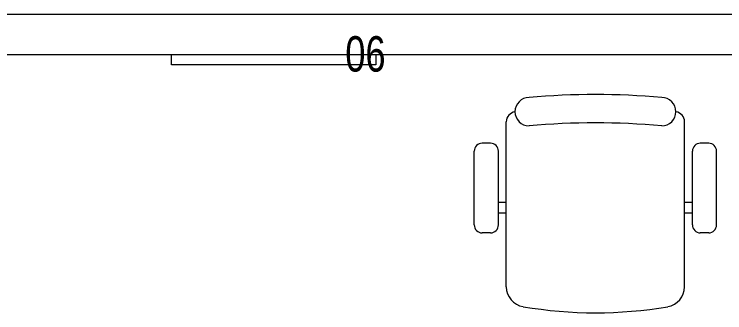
# Model space of a CAD drawing. Header units: millimetres. Extents: x -160614 to 59925, y -157025 to 0.
# Drawn here: x -107383 to -105624, y -106481 to -105743 of the extents above; entities that cross this region are included whole.
import ezdxf

# ---------------------------------------------------------------- set-up
doc = ezdxf.new("R2010")
doc.units = ezdxf.units.MM
doc.header["$LTSCALE"] = 8
doc.layers.get('0').update_dxf_attribs({"color": 9, "lineweight": 5})
for name, color, linetype, lineweight in [('72_EGR_EQP_TAG', 9, 'Continuous', 5), ('LOADING', 9, 'Continuous', 5), ('NEW Wall', 9, 'Continuous', 5), ('Walls', 9, 'Continuous', 5)]:
    doc.layers.add(name, color=color, linetype=linetype, lineweight=lineweight)
doc.layers.get('0').off()
doc.layers.get('0').freeze()
doc.styles.add('X3G_ENTITY_257CFD', font='swisscl.ttf', dxfattribs={"height": 200})

# ---------------------------------------------------------------- blocks, each defined once
blk = doc.blocks.new('*X17')
for p, q in [((5, 3), (5, 3)), ((5, 3), (5, 3)), ((5, 3), (5, 3)), ((5, 3), (5, 3)), ((5, 3), (5, 3)), ((5, 3), (5, 3)), ((5, 3), (5, 3)), ((5, 3), (5, 3)), ((5, 3), (5, 3)), ((5, 3), (5, 3)), ((5, 3), (5, 3)), ((5, 3), (5, 3)), ((5, 3), (5, 3)), ((5, 3), (5, 3)), ((5, 3), (5, 3)), ((5, 3), (5, 3)), ((5, 3), (5, 3)), ((5, 3), (5, 3)), ((5, 3), (5, 3)), ((5, 3), (5, 3)), ((5, 3), (5, 3)), ((5, 3), (5, 3)), ((5, 3), (5, 3)), ((5, 3), (5, 3)), ((5, 3), (5, 3)), ((5, 3), (5, 3)), ((5, 3), (5, 3)), ((5, 3), (5, 3)), ((5, 3), (5, 3)), ((5, 3), (5, 3)), ((5, 3), (5, 3)), ((5, 3), (5, 3)), ((5, 3), (5, 3)), ((5, 3), (5, 3)), ((5, 3), (5, 3)), ((5, 3), (5, 3)), ((5, 3), (5, 3)), ((5, 3), (5, 3)), ((5, 3), (5, 3)), ((5, 3), (5, 3)), ((5, 3), (5, 3)), ((5, 3), (5, 3)), ((5, 3), (5, 3)), ((5, 3), (5, 3)), ((5, 3), (5, 3)), ((5, 3), (5, 3)), ((5, 3), (5, 3)), ((5, 3), (5, 3)), ((5, 3), (5, 3)), ((5, 3), (5, 3)), ((5, 3), (5, 3)), ((5, 3), (5, 3)), ((5, 3), (5, 3)), ((5, 3), (5, 3)), ((5, 3), (5, 3)), ((5, 3), (5, 3)), ((5, 3), (5, 3)), ((5, 3), (5, 3)), ((5, 3), (5, 3)), ((5, 3), (5, 3)), ((5, 3), (5, 3)), ((5, 3), (5, 3)), ((5, 3), (5, 3)), ((5, 3), (5, 3)), ((5, 3), (5, 3)), ((5, 3), (5, 3)), ((6, 3), (5, 3)), ((5, 3), (5, 3)), ((6, 3), (5, 3)), ((5, 3), (5, 3)), ((6, 3), (5, 3)), ((5, 3), (5, 3)), ((6, 3), (5, 3)), ((5, 3), (5, 3)), ((5, 3), (5, 3)), ((5, 3), (5, 3)), ((5, 3), (5, 3)), ((5, 3), (5, 3)), ((5, 3), (5, 3)), ((5, 3), (5, 3)), ((5, 3), (5, 3)), ((5, 3), (5, 3)), ((5, 3), (5, 3)), ((5, 3), (5, 3)), ((5, 3), (5, 3)), ((5, 3), (5, 3)), ((5, 3), (5, 3)), ((5, 3), (5, 3)), ((5, 3), (5, 3)), ((5, 3), (5, 3)), ((5, 3), (5, 3)), ((5, 3), (5, 3)), ((5, 3), (5, 3)), ((5, 3), (5, 3)), ((5, 3), (5, 3)), ((5, 3), (5, 3)), ((6, 3), (6, 3)), ((6, 3), (6, 3)), ((6, 3), (6, 3)), ((6, 3), (6, 3)), ((6, 3), (6, 3)), ((6, 3), (6, 3)), ((6, 3), (6, 3)), ((6, 3), (6, 3)), ((6, 3), (6, 3)), ((6, 3), (6, 3)), ((6, 3), (6, 3)), ((6, 3), (6, 3)), ((6, 3), (6, 3)), ((6, 3), (6, 3)), ((6, 3), (6, 3)), ((6, 3), (6, 3)), ((6, 3), (6, 3)), ((6, 3), (6, 3)), ((6, 3), (6, 3)), ((6, 3), (6, 3)), ((6, 3), (6, 3)), ((6, 3), (6, 3)), ((6, 3), (6, 3)), ((6, 3), (6, 3)), ((6, 3), (6, 3)), ((6, 3), (6, 3)), ((6, 3), (6, 3)), ((6, 3), (6, 3)), ((6, 3), (6, 3)), ((6, 3), (6, 3)), ((6, 3), (6, 3)), ((6, 3), (6, 3)), ((6, 3), (6, 3)), ((6, 3), (6, 3)), ((6, 3), (6, 3)), ((6, 3), (6, 3)), ((6, 3), (6, 3)), ((6, 3), (6, 3)), ((6, 3), (6, 3)), ((6, 3), (6, 3)), ((6, 3), (6, 3)), ((6, 3), (6, 3)), ((6, 3), (6, 3)), ((6, 3), (6, 3)), ((6, 3), (6, 3)), ((6, 3), (6, 3)), ((6, 3), (6, 3)), ((6, 3), (6, 3)), ((6, 3), (6, 3)), ((6, 3), (6, 3)), ((6, 3), (6, 3)), ((6, 3), (6, 3)), ((6, 3), (6, 3)), ((6, 3), (6, 3)), ((6, 3), (6, 3)), ((6, 3), (6, 3)), ((6, 3), (6, 3)), ((6, 3), (6, 3)), ((6, 3), (6, 3)), ((6, 3), (6, 3)), ((6, 3), (6, 3)), ((6, 3), (6, 3)), ((6, 3), (6, 3)), ((6, 3), (6, 3)), ((6, 3), (6, 3)), ((6, 3), (6, 3)), ((6, 3), (6, 3)), ((6, 3), (6, 3)), ((6, 3), (6, 3)), ((6, 3), (6, 3)), ((6, 3), (6, 3)), ((6, 3), (6, 3)), ((6, 3), (6, 3)), ((6, 3), (6, 3)), ((6, 3), (6, 3)), ((6, 3), (6, 3)), ((6, 3), (6, 3)), ((6, 3), (6, 3)), ((6, 3), (6, 3)), ((6, 3), (6, 3)), ((6, 3), (6, 3)), ((6, 3), (6, 3)), ((6, 3), (6, 3)), ((6, 3), (6, 3)), ((6, 3), (6, 3)), ((6, 3), (6, 3)), ((6, 3), (6, 3)), ((6, 3), (6, 3)), ((6, 3), (6, 3)), ((6, 3), (6, 3)), ((6, 3), (6, 3)), ((6, 3), (6, 3)), ((6, 3), (6, 3)), ((6, 3), (6, 3)), ((6, 3), (6, 3)), ((6, 3), (6, 3)), ((6, 3), (6, 3)), ((6, 3), (6, 3)), ((6, 3), (6, 3)), ((6, 3), (6, 3)), ((6, 3), (6, 3)), ((6, 3), (6, 3)), ((6, 3), (6, 3)), ((6, 3), (6, 3)), ((6, 3), (6, 3)), ((6, 3), (6, 3)), ((6, 3), (6, 3)), ((6, 3), (6, 3)), ((6, 3), (6, 3)), ((6, 3), (6, 3)), ((6, 3), (6, 3)), ((6, 3), (6, 3)), ((6, 3), (6, 3)), ((6, 3), (6, 3)), ((6, 3), (6, 3)), ((6, 3), (6, 3)), ((6, 3), (6, 3)), ((6, 3), (6, 3)), ((6, 3), (6, 3)), ((6, 3), (6, 3)), ((6, 3), (6, 3)), ((6, 3), (6, 3)), ((6, 3), (6, 3)), ((6, 3), (6, 3)), ((6, 3), (6, 3)), ((6, 3), (6, 3)), ((6, 3), (6, 3)), ((6, 3), (6, 3)), ((6, 3), (6, 3)), ((6, 3), (6, 3)), ((6, 3), (6, 3)), ((6, 3), (6, 3)), ((6, 3), (6, 3)), ((6, 3), (6, 3)), ((6, 3), (6, 3)), ((6, 3), (6, 3)), ((6, 3), (6, 3)), ((6, 3), (6, 3)), ((6, 3), (6, 3)), ((6, 3), (6, 3)), ((6, 3), (6, 3)), ((6, 3), (6, 3)), ((6, 3), (6, 3)), ((6, 3), (6, 3)), ((6, 3), (6, 3)), ((6, 3), (6, 3)), ((6, 3), (6, 3)), ((6, 3), (6, 3)), ((6, 3), (6, 3)), ((6, 3), (6, 3)), ((6, 3), (6, 3)), ((6, 3), (6, 3)), ((6, 3), (6, 3)), ((6, 3), (6, 3)), ((6, 3), (6, 3)), ((6, 3), (6, 3)), ((6, 3), (6, 3)), ((6, 3), (6, 3)), ((6, 3), (6, 3)), ((6, 3), (6, 3)), ((6, 3), (6, 3)), ((6, 3), (6, 3)), ((6, 3), (6, 3)), ((6, 3), (6, 3)), ((6, 3), (6, 3)), ((6, 3), (6, 3)), ((6, 3), (6, 3)), ((6, 3), (6, 3)), ((6, 3), (6, 3)), ((6, 3), (6, 3)), ((6, 3), (6, 3)), ((6, 3), (6, 3)), ((6, 3), (6, 3)), ((6, 3), (6, 3)), ((6, 3), (6, 3)), ((6, 3), (6, 3)), ((6, 3), (6, 3)), ((6, 3), (6, 3)), ((6, 3), (6, 3)), ((6, 3), (6, 3)), ((6, 3), (6, 3)), ((6, 3), (6, 3)), ((6, 3), (6, 3)), ((6, 3), (6, 3)), ((6, 3), (6, 3)), ((6, 3), (6, 3)), ((6, 3), (6, 3)), ((6, 3), (6, 3)), ((6, 3), (6, 3)), ((6, 3), (6, 3)), ((6, 3), (6, 3)), ((6, 3), (6, 3)), ((6, 3), (6, 3)), ((6, 3), (6, 3)), ((6, 3), (6, 3)), ((6, 3), (6, 3)), ((6, 3), (6, 3)), ((6, 3), (6, 3)), ((6, 3), (6, 3)), ((6, 3), (6, 3)), ((6, 3), (6, 3)), ((6, 3), (6, 3)), ((6, 3), (6, 3)), ((6, 3), (6, 3)), ((6, 3), (5, 3)), ((6, 3), (5, 3)), ((6, 3), (5, 3)), ((6, 3), (5, 3)), ((6, 3), (5, 3)), ((6, 3), (6, 3)), ((6, 3), (6, 3)), ((6, 3), (6, 3)), ((6, 3), (6, 3)), ((6, 3), (6, 3)), ((6, 3), (6, 3)), ((6, 3), (6, 3)), ((6, 3), (6, 3)), ((6, 3), (6, 3)), ((6, 3), (6, 3)), ((6, 3), (6, 3)), ((6, 3), (6, 3)), ((6, 3), (6, 3)), ((6, 3), (6, 3)), ((6, 3), (6, 3)), ((6, 3), (6, 3)), ((6, 3), (6, 3)), ((6, 3), (6, 3)), ((6, 3), (6, 3)), ((6, 3), (6, 3)), ((6, 3), (6, 3)), ((6, 3), (6, 3)), ((6, 3), (6, 3)), ((6, 3), (6, 3)), ((6, 3), (6, 3)), ((6, 3), (6, 3)), ((6, 3), (6, 3)), ((6, 3), (6, 3)), ((6, 3), (6, 3)), ((6, 3), (6, 3)), ((6, 3), (6, 3)), ((6, 3), (6, 3)), ((6, 3), (6, 3)), ((6, 3), (6, 3)), ((6, 3), (6, 3)), ((6, 3), (6, 3)), ((6, 3), (6, 3)), ((6, 3), (6, 3)), ((6, 3), (6, 3)), ((6, 3), (6, 3)), ((6, 3), (6, 3)), ((6, 3), (6, 3)), ((6, 3), (6, 3)), ((6, 3), (6, 3)), ((6, 3), (6, 3)), ((6, 3), (6, 3)), ((6, 3), (6, 3)), ((6, 3), (6, 3)), ((6, 3), (6, 3)), ((6, 3), (6, 3)), ((6, 3), (6, 3)), ((6, 3), (6, 3)), ((6, 3), (6, 3)), ((6, 3), (6, 3)), ((6, 3), (6, 3)), ((6, 3), (6, 3)), ((6, 3), (6, 3)), ((6, 3), (6, 3)), ((6, 3), (6, 3)), ((6, 3), (6, 3)), ((6, 3), (6, 3)), ((6, 3), (6, 3)), ((6, 3), (6, 3)), ((6, 3), (6, 3)), ((6, 3), (6, 3)), ((6, 3), (6, 3)), ((6, 3), (6, 3)), ((6, 3), (6, 3)), ((6, 3), (6, 3)), ((6, 3), (6, 3)), ((6, 3), (6, 3)), ((6, 3), (6, 3)), ((6, 3), (6, 3)), ((6, 3), (6, 3)), ((6, 3), (6, 3)), ((6, 3), (6, 3)), ((6, 3), (6, 3)), ((6, 3), (6, 3)), ((6, 3), (6, 3)), ((6, 3), (6, 3)), ((6, 3), (6, 3)), ((6, 3), (6, 3)), ((6, 3), (6, 3)), ((6, 3), (6, 3)), ((6, 3), (6, 3)), ((6, 3), (6, 3)), ((6, 3), (6, 3)), ((6, 3), (6, 3)), ((6, 3), (6, 3)), ((6, 3), (6, 3)), ((6, 3), (6, 3)), ((6, 3), (6, 3)), ((6, 3), (6, 3)), ((6, 3), (6, 3)), ((6, 3), (6, 3)), ((6, 3), (6, 3)), ((6, 3), (6, 3)), ((6, 3), (6, 3)), ((6, 3), (6, 3)), ((6, 3), (6, 3)), ((6, 3), (6, 3)), ((6, 3), (6, 3)), ((6, 3), (6, 3)), ((6, 3), (6, 3)), ((6, 3), (6, 3)), ((6, 3), (6, 3)), ((6, 3), (6, 3)), ((6, 3), (6, 3)), ((6, 3), (6, 3)), ((6, 3), (6, 3)), ((6, 3), (6, 3)), ((6, 3), (6, 3)), ((6, 3), (6, 3)), ((6, 3), (6, 3)), ((6, 3), (6, 3)), ((6, 3), (6, 3)), ((6, 3), (6, 3)), ((6, 3), (6, 3)), ((6, 3), (6, 3)), ((6, 3), (6, 3)), ((6, 3), (6, 3)), ((6, 3), (6, 3)), ((6, 3), (6, 3)), ((6, 3), (6, 3)), ((6, 3), (6, 3)), ((6, 3), (6, 3)), ((6, 3), (6, 3)), ((6, 3), (6, 3)), ((6, 3), (6, 3)), ((6, 3), (6, 3)), ((6, 3), (6, 3)), ((6, 3), (6, 3)), ((6, 3), (6, 3)), ((6, 3), (6, 3)), ((6, 3), (6, 3)), ((6, 3), (6, 3)), ((6, 3), (6, 3)), ((6, 3), (6, 3)), ((6, 3), (6, 3)), ((6, 3), (6, 3)), ((6, 3), (6, 3)), ((6, 3), (6, 3)), ((6, 3), (6, 3)), ((6, 3), (6, 3)), ((6, 3), (6, 3)), ((6, 3), (6, 3)), ((6, 3), (6, 3)), ((6, 3), (6, 3)), ((6, 3), (6, 3)), ((6, 3), (6, 3)), ((6, 3), (6, 3)), ((6, 3), (6, 3)), ((6, 3), (6, 3)), ((6, 3), (6, 3)), ((6, 3), (6, 3)), ((6, 3), (6, 3)), ((6, 3), (6, 3)), ((6, 3), (6, 3)), ((6, 3), (6, 3)), ((6, 3), (6, 3)), ((6, 3), (6, 3)), ((6, 3), (6, 3)), ((6, 3), (6, 3)), ((6, 3), (6, 3)), ((6, 3), (6, 3)), ((6, 3), (6, 3)), ((6, 3), (6, 3)), ((6, 3), (6, 3)), ((6, 3), (6, 3)), ((6, 3), (6, 3)), ((6, 3), (6, 3)), ((6, 3), (6, 3)), ((6, 3), (6, 3)), ((6, 3), (6, 3)), ((6, 3), (6, 3)), ((6, 3), (6, 3)), ((6, 3), (6, 3)), ((6, 3), (6, 3)), ((6, 3), (6, 3)), ((6, 3), (6, 3)), ((6, 3), (6, 3)), ((6, 3), (6, 3)), ((6, 3), (6, 3)), ((6, 3), (6, 3)), ((6, 3), (6, 3)), ((6, 3), (6, 3)), ((6, 3), (6, 3)), ((6, 3), (6, 3)), ((6, 3), (6, 3)), ((6, 3), (6, 3)), ((6, 3), (6, 3)), ((6, 3), (6, 3)), ((6, 3), (6, 3)), ((6, 3), (6, 3)), ((6, 3), (6, 3)), ((6, 3), (6, 3)), ((6, 3), (6, 3)), ((6, 3), (6, 3)), ((6, 3), (6, 3)), ((6, 3), (6, 3)), ((6, 3), (6, 3)), ((6, 3), (6, 3)), ((6, 3), (6, 3)), ((6, 3), (6, 3)), ((6, 3), (6, 3)), ((6, 3), (6, 3)), ((6, 3), (6, 3)), ((6, 3), (6, 3)), ((6, 3), (6, 3)), ((6, 3), (6, 3)), ((6, 3), (6, 3)), ((6, 3), (6, 3)), ((6, 3), (6, 3)), ((6, 3), (6, 3)), ((6, 3), (6, 3)), ((6, 3), (6, 3)), ((6, 3), (6, 3)), ((6, 3), (6, 3)), ((6, 3), (6, 3)), ((6, 3), (6, 3)), ((6, 3), (6, 3)), ((6, 3), (6, 3)), ((6, 3), (6, 3)), ((6, 3), (6, 3)), ((6, 3), (6, 3)), ((6, 3), (6, 3)), ((6, 3), (6, 3)), ((6, 3), (6, 3)), ((6, 3), (6, 3)), ((6, 3), (6, 3)), ((6, 3), (6, 3)), ((6, 3), (6, 3)), ((6, 3), (6, 3)), ((6, 3), (6, 3)), ((6, 3), (6, 3)), ((6, 3), (6, 3)), ((6, 3), (6, 3)), ((6, 3), (6, 3)), ((6, 3), (6, 3)), ((6, 3), (6, 3)), ((6, 3), (6, 3)), ((6, 3), (6, 3)), ((6, 3), (6, 3)), ((6, 3), (6, 3)), ((6, 3), (6, 3)), ((6, 3), (6, 3)), ((6, 3), (6, 3)), ((6, 3), (6, 3)), ((6, 3), (6, 3)), ((6, 3), (6, 3)), ((6, 3), (6, 3)), ((6, 3), (6, 3)), ((6, 3), (6, 3)), ((6, 3), (6, 3)), ((6, 3), (6, 3)), ((6, 3), (6, 3)), ((6, 3), (6, 3)), ((6, 3), (6, 3)), ((6, 3), (6, 3)), ((6, 3), (6, 3)), ((6, 3), (6, 3)), ((6, 3), (6, 3)), ((6, 3), (6, 3)), ((6, 3), (6, 3)), ((6, 3), (6, 3)), ((6, 3), (6, 3)), ((6, 3), (6, 3)), ((6, 3), (6, 3)), ((6, 3), (6, 3)), ((6, 3), (6, 3)), ((6, 3), (6, 3)), ((6, 3), (6, 3)), ((6, 3), (6, 3)), ((6, 3), (6, 3)), ((6, 3), (6, 3)), ((6, 3), (6, 3)), ((6, 3), (6, 3)), ((6, 3), (6, 3)), ((6, 3), (6, 3)), ((6, 3), (6, 3)), ((6, 3), (6, 3)), ((6, 3), (6, 3)), ((6, 3), (6, 3)), ((6, 3), (6, 3)), ((6, 3), (6, 3)), ((6, 3), (6, 3)), ((6, 3), (6, 3)), ((6, 3), (6, 3)), ((6, 3), (6, 3)), ((6, 3), (6, 3)), ((6, 3), (6, 3)), ((6, 3), (6, 3)), ((6, 3), (6, 3)), ((6, 3), (6, 3)), ((6, 3), (6, 3)), ((6, 3), (6, 3)), ((6, 3), (6, 3)), ((6, 3), (6, 3)), ((6, 3), (6, 3)), ((6, 3), (6, 3)), ((6, 3), (6, 3)), ((6, 3), (6, 3)), ((6, 3), (6, 3)), ((6, 3), (6, 3)), ((6, 3), (6, 3)), ((6, 3), (6, 3)), ((6, 3), (6, 3)), ((6, 3), (6, 3)), ((6, 3), (6, 3)), ((6, 3), (6, 3)), ((6, 3), (6, 3)), ((6, 3), (6, 3)), ((6, 3), (6, 3)), ((6, 3), (6, 3)), ((6, 3), (6, 3)), ((6, 3), (6, 3)), ((6, 3), (6, 3))]:
    blk.add_line(p, q)
blk = doc.blocks.new('*X18')
for p, q in [((13, 1), (13, 1)), ((13, 1), (13, 1)), ((13, 1), (13, 1)), ((13, 1), (13, 1)), ((13, 1), (13, 1)), ((13, 1), (13, 1)), ((13, 1), (13, 1)), ((13, 1), (13, 1)), ((13, 1), (13, 1)), ((13, 1), (13, 1)), ((13, 1), (13, 1)), ((13, 1), (13, 1)), ((13, 1), (13, 1)), ((13, 1), (13, 1)), ((13, 1), (13, 1)), ((13, 1), (14, 1)), ((13, 1), (14, 1)), ((13, 1), (14, 1)), ((13, 1), (13, 1)), ((13, 1), (13, 1)), ((13, 1), (13, 1)), ((13, 1), (13, 1)), ((13, 1), (13, 1)), ((13, 1), (13, 1)), ((13, 1), (13, 1)), ((13, 1), (13, 1)), ((13, 1), (13, 1)), ((13, 1), (13, 1)), ((13, 1), (13, 1)), ((13, 1), (13, 1)), ((13, 1), (13, 1)), ((13, 1), (13, 1)), ((13, 1), (13, 1)), ((13, 1), (13, 1)), ((13, 1), (13, 1)), ((13, 1), (13, 1)), ((13, 1), (13, 1)), ((13, 1), (13, 1)), ((13, 1), (13, 1)), ((13, 1), (13, 1)), ((13, 1), (13, 1)), ((13, 1), (13, 1)), ((13, 1), (13, 1)), ((13, 1), (13, 1)), ((13, 1), (13, 1)), ((13, 1), (13, 1)), ((13, 1), (13, 1)), ((13, 1), (13, 1)), ((13, 1), (13, 1)), ((13, 1), (13, 1)), ((13, 1), (13, 1)), ((13, 1), (13, 1)), ((13, 1), (13, 1)), ((13, 1), (13, 1)), ((13, 1), (13, 1)), ((13, 1), (13, 1)), ((13, 1), (13, 1)), ((13, 1), (13, 1)), ((13, 1), (13, 1)), ((13, 1), (13, 1)), ((13, 1), (13, 1)), ((13, 1), (13, 1)), ((13, 1), (13, 1)), ((13, 1), (13, 1)), ((13, 1), (13, 1)), ((13, 1), (13, 1)), ((13, 1), (13, 1)), ((13, 1), (13, 1)), ((13, 1), (13, 1)), ((13, 1), (13, 1)), ((13, 1), (13, 1)), ((13, 1), (13, 1)), ((13, 1), (13, 1)), ((13, 1), (13, 1)), ((13, 1), (13, 1)), ((13, 1), (13, 1)), ((13, 1), (13, 1)), ((13, 1), (13, 1)), ((13, 1), (13, 1)), ((13, 1), (13, 1)), ((13, 1), (13, 1)), ((13, 1), (13, 1)), ((13, 1), (13, 1)), ((13, 1), (13, 1)), ((13, 1), (13, 1)), ((13, 1), (13, 1)), ((13, 1), (13, 1)), ((13, 1), (13, 1)), ((13, 1), (13, 1)), ((13, 1), (13, 1)), ((13, 1), (13, 1)), ((13, 1), (13, 1)), ((13, 1), (13, 1)), ((13, 1), (13, 1)), ((13, 1), (13, 1)), ((13, 1), (13, 1)), ((13, 1), (13, 1)), ((13, 1), (13, 1)), ((13, 1), (13, 1)), ((13, 1), (13, 1)), ((13, 1), (13, 1)), ((13, 1), (13, 1)), ((13, 1), (13, 1)), ((13, 1), (13, 1)), ((13, 1), (13, 1)), ((13, 1), (13, 1)), ((13, 1), (13, 1)), ((13, 1), (13, 1)), ((13, 1), (13, 1)), ((13, 1), (13, 1)), ((13, 1), (13, 1)), ((13, 1), (13, 1)), ((13, 1), (13, 1)), ((13, 1), (13, 1)), ((13, 1), (13, 1)), ((13, 1), (13, 1)), ((13, 1), (13, 1)), ((13, 1), (13, 1)), ((13, 1), (13, 1)), ((13, 1), (13, 1)), ((13, 1), (13, 1)), ((13, 1), (13, 1)), ((13, 1), (13, 1)), ((13, 1), (14, 1)), ((13, 0), (13, 0)), ((13, 0), (13, 0)), ((13, 0), (13, 0)), ((13, 0), (13, 0)), ((13, 0), (13, 0)), ((13, 0), (13, 0)), ((13, 0), (13, 0)), ((13, 0), (13, 0)), ((13, 0), (13, 0)), ((13, 0), (13, 0)), ((13, 0), (13, 0)), ((13, 0), (13, 0)), ((13, 0), (13, 0)), ((13, 0), (13, 0)), ((13, 0), (13, 0)), ((13, 0), (13, 0)), ((13, 0), (13, 0)), ((13, 0), (13, 0)), ((13, 0), (13, 0)), ((13, 0), (13, 0)), ((13, 0), (13, 0)), ((13, 0), (13, 0)), ((13, 0), (13, 0)), ((13, 0), (13, 0)), ((13, 0), (13, 0)), ((13, 0), (13, 0)), ((13, 0), (13, 0)), ((13, 0), (13, 0)), ((13, 0), (13, 0)), ((13, 0), (13, 0)), ((13, 0), (13, 0)), ((13, 0), (13, 0)), ((13, 0), (13, 0)), ((13, 0), (13, 0)), ((13, 0), (13, 0)), ((13, 0), (13, 0)), ((13, 0), (13, 0)), ((13, 0), (13, 0)), ((13, 0), (13, 0)), ((13, 0), (13, 0)), ((13, 0), (13, 0)), ((13, 0), (13, 0)), ((13, 0), (13, 0)), ((13, 0), (13, 0)), ((13, 0), (13, 0)), ((13, 0), (13, 0)), ((13, 0), (13, 0)), ((13, 0), (13, 0)), ((13, 0), (14, 0)), ((13, 0), (14, 0)), ((13, 0), (13, 0)), ((13, 0), (14, 0)), ((14, 1), (14, 1)), ((14, 1), (14, 1)), ((14, 1), (14, 1)), ((14, 1), (14, 1)), ((14, 1), (14, 1)), ((14, 1), (14, 1)), ((14, 1), (14, 1)), ((14, 1), (14, 1)), ((14, 1), (14, 1)), ((14, 1), (14, 1)), ((14, 1), (14, 1)), ((14, 1), (14, 1)), ((14, 1), (14, 1)), ((14, 1), (14, 1)), ((14, 1), (14, 1)), ((14, 1), (14, 1)), ((14, 1), (14, 1)), ((14, 1), (14, 1)), ((14, 1), (14, 1)), ((14, 1), (14, 1)), ((14, 1), (14, 1)), ((14, 1), (14, 1)), ((14, 1), (14, 1)), ((14, 1), (14, 1)), ((14, 1), (14, 1)), ((14, 1), (14, 1)), ((14, 1), (14, 1)), ((14, 1), (14, 1)), ((14, 1), (14, 1)), ((14, 1), (14, 1)), ((14, 1), (14, 1)), ((14, 1), (14, 1)), ((14, 1), (14, 1)), ((14, 1), (14, 1)), ((14, 1), (14, 1)), ((14, 1), (14, 1)), ((14, 1), (14, 1)), ((14, 1), (14, 1)), ((14, 1), (14, 1)), ((14, 1), (14, 1)), ((14, 1), (14, 1)), ((14, 1), (14, 1)), ((14, 1), (14, 1)), ((14, 1), (14, 1)), ((14, 1), (14, 1)), ((14, 1), (14, 1)), ((14, 1), (14, 1)), ((14, 1), (14, 1)), ((14, 1), (14, 1)), ((14, 1), (14, 1)), ((14, 1), (14, 1)), ((14, 1), (14, 1)), ((14, 1), (14, 1)), ((14, 1), (14, 1)), ((14, 1), (14, 1)), ((14, 1), (14, 1)), ((14, 1), (14, 1)), ((14, 1), (14, 1)), ((14, 1), (14, 1)), ((14, 1), (14, 1)), ((14, 1), (14, 1)), ((14, 1), (14, 1)), ((14, 1), (14, 1)), ((14, 1), (14, 1)), ((14, 1), (14, 1)), ((14, 1), (14, 1)), ((14, 1), (14, 1)), ((14, 1), (14, 1)), ((14, 1), (14, 1)), ((14, 1), (14, 1)), ((14, 1), (14, 1)), ((14, 1), (14, 1)), ((14, 1), (14, 1)), ((14, 1), (14, 1)), ((14, 1), (14, 1)), ((14, 1), (14, 1)), ((14, 1), (14, 1)), ((14, 1), (14, 1)), ((14, 1), (14, 1)), ((14, 1), (14, 1)), ((14, 1), (14, 1)), ((14, 1), (14, 1)), ((14, 1), (14, 1)), ((14, 1), (14, 1)), ((14, 1), (14, 1)), ((14, 1), (14, 1)), ((14, 1), (14, 1)), ((14, 1), (14, 1)), ((14, 1), (14, 1)), ((14, 1), (14, 1)), ((14, 1), (14, 1)), ((14, 1), (14, 1)), ((14, 1), (14, 1)), ((14, 1), (14, 1)), ((14, 0), (14, 0)), ((14, 0), (14, 0)), ((14, 0), (14, 0)), ((14, 0), (14, 0)), ((14, 0), (14, 0)), ((14, 0), (14, 0)), ((14, 0), (14, 0)), ((14, 0), (14, 0)), ((14, 0), (14, 0)), ((14, 0), (14, 0)), ((14, 0), (14, 0)), ((14, 0), (14, 0)), ((14, 0), (14, 0)), ((14, 0), (14, 0)), ((14, 0), (14, 0)), ((14, 0), (14, 0)), ((14, 0), (14, 0)), ((14, 0), (14, 0)), ((14, 0), (14, 0)), ((14, 0), (14, 0)), ((14, 0), (14, 0)), ((14, 0), (14, 0)), ((14, 0), (14, 0)), ((14, 0), (14, 0)), ((14, 0), (14, 0)), ((14, 0), (14, 0)), ((14, 0), (14, 0)), ((14, 0), (14, 0)), ((14, 0), (14, 0)), ((14, 0), (14, 0)), ((14, 0), (14, 0)), ((14, 0), (14, 0)), ((14, 0), (14, 0)), ((14, 0), (14, 0)), ((14, 0), (14, 0)), ((14, 0), (14, 0)), ((14, 0), (14, 0)), ((14, 0), (14, 0)), ((14, 0), (14, 0)), ((14, 0), (14, 0)), ((14, 0), (14, 0)), ((14, 0), (14, 0)), ((14, 0), (14, 0)), ((14, 0), (14, 0)), ((14, 0), (14, 0)), ((14, 0), (14, 0)), ((14, 0), (14, 0)), ((14, 0), (14, 0)), ((13, 0), (13, 0)), ((13, 0), (14, 0)), ((13, 0), (13, 0)), ((13, 0), (14, 0)), ((13, 0), (13, 0)), ((13, 0), (14, 0)), ((13, 0), (13, 0)), ((13, 0), (13, 0)), ((13, 0), (13, 0)), ((13, 0), (13, 0)), ((13, 0), (14, 0)), ((13, 0), (13, 0)), ((13, 0), (14, 0)), ((13, 0), (13, 0)), ((13, 0), (14, 0)), ((13, 0), (13, 0)), ((13, 0), (14, 0)), ((13, 0), (13, 0)), ((13, 0), (14, 0)), ((13, 0), (13, 0)), ((13, 0), (14, 0)), ((13, 0), (13, 0)), ((13, 0), (14, 0)), ((13, 0), (13, 0)), ((13, 0), (13, 0)), ((13, 0), (13, 0)), ((13, 0), (14, 0)), ((13, 0), (13, 0)), ((13, 0), (14, 0)), ((13, 0), (13, 0)), ((13, 0), (14, 0)), ((13, 0), (13, 0)), ((13, 0), (14, 0)), ((13, 0), (13, 0)), ((13, 0), (13, 0)), ((13, 0), (13, 0)), ((13, 0), (13, 0)), ((13, 0), (13, 0)), ((13, 0), (13, 0)), ((13, 0), (13, 0)), ((13, 0), (13, 0)), ((13, 0), (13, 0)), ((13, 0), (13, 0)), ((13, 0), (13, 0)), ((13, 0), (13, 0)), ((13, 0), (13, 0)), ((13, 0), (13, 0)), ((13, 0), (13, 0)), ((13, 0), (13, 0)), ((13, 0), (13, 0)), ((13, 0), (13, 0)), ((13, 0), (13, 0)), ((13, 0), (13, 0)), ((13, 0), (13, 0)), ((13, 0), (13, 0)), ((13, 0), (13, 0)), ((13, 0), (13, 0)), ((13, 0), (13, 0)), ((13, 0), (13, 0)), ((13, 0), (13, 0)), ((13, 0), (13, 0)), ((13, 0), (13, 0)), ((13, 0), (13, 0)), ((13, 0), (13, 0)), ((13, -1), (13, -1)), ((13, -1), (13, -1)), ((13, -1), (13, -1)), ((13, -1), (13, -1)), ((13, -1), (13, -1)), ((13, -1), (14, -1)), ((13, -1), (13, -1)), ((14, 0), (14, 0)), ((14, 0), (14, 0)), ((14, 0), (14, 0)), ((14, 0), (14, 0)), ((14, 0), (14, 0)), ((14, 0), (14, 0)), ((14, 0), (14, 0)), ((14, 0), (14, 0)), ((14, 0), (14, 0)), ((14, 0), (14, 0)), ((14, 0), (14, 0)), ((14, 0), (14, 0)), ((14, 0), (14, 0)), ((14, 0), (14, 0)), ((14, 0), (14, 0)), ((13, 0), (14, 0)), ((14, 0), (14, 0)), ((14, 0), (14, 0)), ((14, 0), (14, 0)), ((14, 0), (14, 0)), ((14, 0), (14, 0)), ((14, 0), (14, 0)), ((14, 0), (14, 0)), ((14, 0), (14, 0)), ((14, 0), (14, 0)), ((14, 0), (14, 0)), ((14, 0), (14, 0)), ((14, 0), (14, 0)), ((14, 0), (14, 0)), ((14, 0), (14, 0)), ((14, 0), (14, 0)), ((14, 0), (14, 0)), ((14, 0), (14, 0)), ((14, 0), (14, 0)), ((14, 0), (14, 0)), ((14, 0), (14, 0)), ((14, 0), (14, 0)), ((14, 0), (14, 0)), ((14, 0), (14, 0)), ((14, 0), (14, 0)), ((14, 0), (14, 0)), ((14, 0), (14, 0)), ((14, 0), (14, 0)), ((14, 0), (14, 0)), ((14, 0), (14, 0)), ((14, 0), (14, 0)), ((14, 0), (14, 0)), ((14, 0), (14, 0)), ((14, 0), (14, 0)), ((14, 0), (14, 0)), ((14, -1), (14, -1)), ((14, -1), (14, -1)), ((14, -1), (14, -1)), ((14, -1), (14, -1)), ((14, -1), (14, -1))]:
    blk.add_line(p, q)
blk = doc.blocks.new('GF21018-P')
for p, q in [((-0.2207, 0.4756), (-0.2207, 0.0675)), ((0.2205, 0.4756), (0.2205, 0.0675)), ((-0.2806, 0.3422), (-0.2598, 0.3422)), ((0.2596, 0.3422), (0.2804, 0.3422)), ((-0.3002, 0.3226), (-0.3002, 0.14)), ((-0.2402, 0.3226), (-0.2402, 0.14)), ((0.24, 0.3226), (0.24, 0.14)), ((0.3, 0.3226), (0.3, 0.14)), ((-0.2402, 0.2937), (-0.2207, 0.2937)), ((0.2205, 0.2937), (0.24, 0.2937)), ((-0.2402, 0.2671), (-0.2207, 0.2671)), ((0.2205, 0.2671), (0.24, 0.2671)), ((-0.2806, 0.1204), (-0.2598, 0.1204)), ((0.2596, 0.1204), (0.2804, 0.1204))]:
    blk.add_line(p, q)
for points in [[(0.24, 0.2937), (0.24, 0.2937), (0.24, 0.2937), (0.24, 0.2937), (0.24, 0.2937), (0.24, 0.2937), (0.24, 0.2937), (0.24, 0.2937), (0.24, 0.2937), (0.24, 0.2937), (0.24, 0.2937), (0.24, 0.2937), (0.24, 0.2937), (0.24, 0.2937), (0.24, 0.2937), (0.24, 0.2937), (0.24, 0.2937), (0.24, 0.2937), (0.24, 0.2937), (0.24, 0.2937), (0.24, 0.2937), (0.24, 0.2937), (0.24, 0.2937), (0.24, 0.2937), (0.24, 0.2937), (0.24, 0.2937), (0.24, 0.2937), (0.24, 0.2937), (0.24, 0.2937), (0.24, 0.2937), (0.24, 0.2937), (0.24, 0.2937), (0.24, 0.2937), (0.24, 0.2937), (0.24, 0.2937), (0.24, 0.2937), (0.24, 0.2937), (0.24, 0.2937), (0.24, 0.2937), (0.24, 0.2937), (0.24, 0.2937), (0.24, 0.2937), (0.24, 0.2937), (0.24, 0.2937), (0.24, 0.2937), (0.24, 0.2937), (0.24, 0.2937), (0.24, 0.2937), (0.24, 0.2937), (0.24, 0.2937), (0.24, 0.2937), (0.24, 0.2937), (0.24, 0.2937), (0.24, 0.2937), (0.24, 0.2937), (0.24, 0.2937), (0.24, 0.2937), (0.24, 0.2937), (0.24, 0.2937), (0.24, 0.2937), (0.24, 0.2937), (0.24, 0.2937), (0.24, 0.2937), (0.24, 0.2937), (0.24, 0.2937), (0.24, 0.2937), (0.24, 0.2937), (0.24, 0.2937), (0.24, 0.2937), (0.24, 0.2937), (0.24, 0.2937), (0.24, 0.2937), (0.24, 0.2937), (0.24, 0.2937), (0.24, 0.2937), (0.24, 0.2937), (0.24, 0.2937), (0.24, 0.2937), (0.24, 0.2937), (0.24, 0.2937), (0.24, 0.2937), (0.24, 0.2937), (0.24, 0.2937), (0.24, 0.2937), (0.24, 0.2937), (0.24, 0.2937), (0.24, 0.2937), (0.24, 0.2937), (0.24, 0.2937), (0.24, 0.2937), (0.24, 0.2937), (0.24, 0.2937), (0.24, 0.2937), (0.24, 0.2937), (0.24, 0.2937), (0.24, 0.2937), (0.24, 0.2937), (0.24, 0.2937), (0.24, 0.2937), (0.24, 0.2937), (0.24, 0.2937), (0.24, 0.2937), (0.24, 0.2937), (0.24, 0.2937), (0.24, 0.2937), (0.24, 0.2937), (0.24, 0.2937), (0.24, 0.2937), (0.24, 0.2937), (0.24, 0.2937), (0.24, 0.2937), (0.24, 0.2937), (0.24, 0.2937), (0.24, 0.2937), (0.24, 0.2937), (0.24, 0.2937), (0.24, 0.2937), (0.24, 0.2937), (0.24, 0.2937), (0.24, 0.2937), (0.24, 0.2937), (0.24, 0.2937), (0.24, 0.2937), (0.24, 0.2937), (0.24, 0.2937), (0.24, 0.2937), (0.24, 0.2937), (0.24, 0.2937), (0.24, 0.2937), (0.24, 0.2937), (0.24, 0.2937), (0.24, 0.2937), (0.24, 0.2937), (0.24, 0.2937), (0.24, 0.2937), (0.24, 0.2937), (0.24, 0.2937), (0.24, 0.2937), (0.24, 0.2937), (0.24, 0.2937), (0.24, 0.2937), (0.24, 0.2937), (0.24, 0.2937), (0.24, 0.2937), (0.24, 0.2937), (0.24, 0.2937), (0.24, 0.2937), (0.24, 0.2937), (0.24, 0.2937), (0.24, 0.2937), (0.24, 0.2937), (0.24, 0.2937), (0.24, 0.2937), (0.24, 0.2937), (0.24, 0.2937), (0.24, 0.2937), (0.24, 0.2937), (0.24, 0.2937), (0.24, 0.2937), (0.24, 0.2937), (0.24, 0.2937), (0.24, 0.2937), (0.24, 0.2937), (0.24, 0.2937), (0.24, 0.2937), (0.24, 0.2937), (0.24, 0.2937), (0.24, 0.2937), (0.24, 0.2937), (0.24, 0.2937), (0.24, 0.2937), (0.24, 0.2937), (0.24, 0.2937), (0.24, 0.2937), (0.24, 0.2937), (0.24, 0.2937), (0.24, 0.2937), (0.24, 0.2937), (0.24, 0.2937), (0.24, 0.2937), (0.24, 0.2937), (0.24, 0.2937), (0.24, 0.2937), (0.24, 0.2937), (0.24, 0.2937), (0.24, 0.2937), (0.24, 0.2937), (0.24, 0.2937), (0.24, 0.2937), (0.24, 0.2937), (0.24, 0.2937), (0.24, 0.2937), (0.24, 0.2937), (0.24, 0.2937), (0.24, 0.2937), (0.24, 0.2937), (0.24, 0.2937), (0.24, 0.2937), (0.24, 0.2937), (0.24, 0.2937), (0.24, 0.2937), (0.24, 0.2937), (0.24, 0.2937), (0.24, 0.2937), (0.24, 0.2937), (0.24, 0.2937), (0.24, 0.2937), (0.24, 0.2937), (0.24, 0.2937), (0.24, 0.2937), (0.24, 0.2937), (0.24, 0.2937), (0.24, 0.2937), (0.24, 0.2937), (0.24, 0.2937), (0.24, 0.2937), (0.24, 0.2937), (0.24, 0.2937), (0.24, 0.2937), (0.24, 0.2937), (0.24, 0.2937), (0.24, 0.2937), (0.24, 0.2937), (0.24, 0.2937), (0.24, 0.2937), (0.24, 0.2937), (0.24, 0.2937), (0.24, 0.2937), (0.24, 0.2937), (0.24, 0.2937), (0.24, 0.2937), (0.24, 0.2937), (0.24, 0.2937), (0.24, 0.2937), (0.24, 0.2937), (0.24, 0.2937), (0.24, 0.2937), (0.24, 0.2937), (0.24, 0.2937), (0.24, 0.2937), (0.24, 0.2937), (0.24, 0.2937), (0.24, 0.2937), (0.24, 0.2937), (0.24, 0.2937), (0.24, 0.2937), (0.24, 0.2937), (0.24, 0.2937), (0.24, 0.2937), (0.24, 0.2937), (0.24, 0.2937), (0.24, 0.2937), (0.24, 0.2937), (0.24, 0.2937), (0.24, 0.2937), (0.24, 0.2937), (0.24, 0.2937), (0.24, 0.2937), (0.24, 0.2937), (0.24, 0.2937), (0.24, 0.2937), (0.24, 0.2937), (0.24, 0.2937), (0.24, 0.2937), (0.24, 0.2937), (0.24, 0.2937), (0.24, 0.2937), (0.24, 0.2937), (0.24, 0.2937), (0.24, 0.2937), (0.24, 0.2937), (0.24, 0.2937), (0.24, 0.2937), (0.24, 0.2937), (0.24, 0.2937), (0.24, 0.2937), (0.24, 0.2937)], [(0.24, 0.2937), (0.24, 0.2937), (0.24, 0.2937), (0.24, 0.2937), (0.24, 0.2937), (0.24, 0.2937), (0.24, 0.2937), (0.24, 0.2937), (0.24, 0.2937), (0.24, 0.2937), (0.24, 0.2937), (0.24, 0.2937), (0.24, 0.2937), (0.24, 0.2937), (0.24, 0.2937), (0.24, 0.2937), (0.24, 0.2937), (0.24, 0.2937), (0.24, 0.2937), (0.24, 0.2937), (0.24, 0.2937), (0.24, 0.2937), (0.24, 0.2937), (0.24, 0.2937), (0.24, 0.2937), (0.24, 0.2937), (0.24, 0.2937), (0.24, 0.2937), (0.24, 0.2937), (0.24, 0.2937), (0.24, 0.2937), (0.24, 0.2937), (0.24, 0.2937), (0.24, 0.2937), (0.24, 0.2937), (0.24, 0.2937), (0.24, 0.2937), (0.24, 0.2937), (0.24, 0.2937), (0.24, 0.2937), (0.24, 0.2937), (0.24, 0.2937), (0.24, 0.2937), (0.24, 0.2937), (0.24, 0.2937), (0.24, 0.2937), (0.24, 0.2937), (0.24, 0.2937), (0.24, 0.2937), (0.24, 0.2937), (0.24, 0.2937), (0.24, 0.2937), (0.24, 0.2937), (0.24, 0.2937), (0.24, 0.2937), (0.24, 0.2937), (0.24, 0.2937), (0.24, 0.2937), (0.24, 0.2937), (0.24, 0.2937), (0.24, 0.2937), (0.24, 0.2937), (0.24, 0.2937), (0.24, 0.2937), (0.24, 0.2937), (0.24, 0.2937), (0.24, 0.2937), (0.24, 0.2937), (0.24, 0.2937), (0.24, 0.2937), (0.24, 0.2937), (0.24, 0.2937), (0.24, 0.2937), (0.24, 0.2937), (0.24, 0.2937), (0.24, 0.2937), (0.24, 0.2937), (0.24, 0.2937), (0.24, 0.2937), (0.24, 0.2937), (0.24, 0.2937), (0.24, 0.2937), (0.24, 0.2937), (0.24, 0.2937), (0.24, 0.2937), (0.24, 0.2937), (0.24, 0.2937), (0.24, 0.2937), (0.24, 0.2937), (0.24, 0.2937), (0.24, 0.2937), (0.24, 0.2937), (0.24, 0.2937), (0.24, 0.2937), (0.24, 0.2937), (0.24, 0.2937), (0.24, 0.2937), (0.24, 0.2937), (0.24, 0.2937), (0.24, 0.2937), (0.24, 0.2937), (0.24, 0.2937), (0.24, 0.2937), (0.24, 0.2937), (0.24, 0.2937), (0.24, 0.2937), (0.24, 0.2937), (0.24, 0.2937), (0.24, 0.2937), (0.24, 0.2937), (0.24, 0.2937), (0.24, 0.2937), (0.24, 0.2937), (0.24, 0.2937), (0.24, 0.2937), (0.24, 0.2937), (0.24, 0.2937), (0.24, 0.2937), (0.24, 0.2937), (0.24, 0.2937), (0.24, 0.2937), (0.24, 0.2937), (0.24, 0.2937), (0.24, 0.2937), (0.24, 0.2937), (0.24, 0.2937), (0.24, 0.2937), (0.24, 0.2937), (0.24, 0.2937), (0.24, 0.2937), (0.24, 0.2937), (0.24, 0.2937), (0.24, 0.2937), (0.24, 0.2937), (0.24, 0.2937), (0.24, 0.2937), (0.24, 0.2937), (0.24, 0.2937), (0.24, 0.2937), (0.24, 0.2937), (0.24, 0.2937), (0.24, 0.2937), (0.24, 0.2937), (0.24, 0.2937), (0.24, 0.2937), (0.24, 0.2937), (0.24, 0.2937), (0.24, 0.2937), (0.24, 0.2937), (0.24, 0.2937), (0.24, 0.2937), (0.24, 0.2937), (0.24, 0.2937), (0.24, 0.2937), (0.24, 0.2937), (0.24, 0.2937), (0.24, 0.2937), (0.24, 0.2937), (0.24, 0.2937), (0.24, 0.2937), (0.24, 0.2937), (0.24, 0.2937), (0.24, 0.2937), (0.24, 0.2937), (0.24, 0.2937), (0.24, 0.2937), (0.24, 0.2937), (0.24, 0.2937), (0.24, 0.2937), (0.24, 0.2937), (0.24, 0.2937), (0.24, 0.2937), (0.24, 0.2937), (0.24, 0.2937), (0.24, 0.2937), (0.24, 0.2937), (0.24, 0.2937), (0.24, 0.2937), (0.24, 0.2937), (0.24, 0.2937), (0.24, 0.2937), (0.24, 0.2937), (0.24, 0.2937), (0.24, 0.2937), (0.24, 0.2937), (0.24, 0.2937), (0.24, 0.2937), (0.24, 0.2937), (0.24, 0.2937), (0.24, 0.2937), (0.24, 0.2937), (0.24, 0.2937), (0.24, 0.2937), (0.24, 0.2937), (0.24, 0.2937), (0.24, 0.2937), (0.24, 0.2937), (0.24, 0.2937), (0.24, 0.2937), (0.24, 0.2937), (0.24, 0.2937), (0.24, 0.2937), (0.24, 0.2937), (0.24, 0.2937), (0.24, 0.2937), (0.24, 0.2937), (0.24, 0.2937), (0.24, 0.2937), (0.24, 0.2937), (0.24, 0.2937), (0.24, 0.2937), (0.24, 0.2937), (0.24, 0.2937), (0.24, 0.2937), (0.24, 0.2937), (0.24, 0.2937), (0.24, 0.2937), (0.24, 0.2937), (0.24, 0.2937)], [(0.24, 0.2937), (0.24, 0.2937), (0.24, 0.2937), (0.24, 0.2937), (0.24, 0.2937), (0.24, 0.2937), (0.24, 0.2937), (0.24, 0.2937), (0.24, 0.2937), (0.24, 0.2937), (0.24, 0.2937), (0.24, 0.2937), (0.24, 0.2937), (0.24, 0.2937), (0.24, 0.2937), (0.24, 0.2937), (0.24, 0.2937), (0.24, 0.2937), (0.24, 0.2937), (0.24, 0.2937), (0.24, 0.2937), (0.24, 0.2937), (0.24, 0.2937), (0.24, 0.2937), (0.24, 0.2937), (0.24, 0.2937), (0.24, 0.2937), (0.24, 0.2937), (0.24, 0.2937), (0.24, 0.2937), (0.24, 0.2937), (0.24, 0.2937), (0.24, 0.2937), (0.24, 0.2937), (0.24, 0.2937), (0.24, 0.2937), (0.24, 0.2937), (0.24, 0.2937), (0.24, 0.2937), (0.24, 0.2937), (0.24, 0.2937), (0.24, 0.2937), (0.24, 0.2937), (0.24, 0.2937), (0.24, 0.2937), (0.24, 0.2937), (0.24, 0.2937), (0.24, 0.2937), (0.24, 0.2937), (0.24, 0.2937), (0.24, 0.2937), (0.24, 0.2937), (0.24, 0.2937), (0.24, 0.2937), (0.24, 0.2937), (0.24, 0.2937), (0.24, 0.2937), (0.24, 0.2937), (0.24, 0.2937), (0.24, 0.2937), (0.24, 0.2937), (0.24, 0.2937), (0.24, 0.2937), (0.24, 0.2937), (0.24, 0.2937), (0.24, 0.2937), (0.24, 0.2937), (0.24, 0.2937), (0.24, 0.2937), (0.24, 0.2937), (0.24, 0.2937), (0.24, 0.2937), (0.24, 0.2937), (0.24, 0.2937), (0.24, 0.2937), (0.24, 0.2937), (0.24, 0.2937), (0.24, 0.2937), (0.24, 0.2937), (0.24, 0.2937), (0.24, 0.2937), (0.24, 0.2937), (0.24, 0.2937), (0.24, 0.2937), (0.24, 0.2937), (0.24, 0.2937), (0.24, 0.2937), (0.24, 0.2937), (0.24, 0.2937), (0.24, 0.2937), (0.24, 0.2937), (0.24, 0.2937), (0.24, 0.2937), (0.24, 0.2937), (0.24, 0.2937), (0.24, 0.2937), (0.24, 0.2937), (0.24, 0.2937), (0.24, 0.2937), (0.24, 0.2937), (0.24, 0.2937), (0.24, 0.2937), (0.24, 0.2937), (0.24, 0.2937), (0.24, 0.2937), (0.24, 0.2937), (0.24, 0.2937), (0.24, 0.2937), (0.24, 0.2937), (0.24, 0.2937), (0.24, 0.2937), (0.24, 0.2937), (0.24, 0.2937), (0.24, 0.2937), (0.24, 0.2937), (0.24, 0.2937), (0.24, 0.2937), (0.24, 0.2937), (0.24, 0.2937), (0.24, 0.2937), (0.24, 0.2937), (0.24, 0.2937), (0.24, 0.2937), (0.24, 0.2937), (0.24, 0.2937), (0.24, 0.2937), (0.24, 0.2937), (0.24, 0.2937), (0.24, 0.2937), (0.24, 0.2937), (0.24, 0.2937), (0.24, 0.2937), (0.24, 0.2937), (0.24, 0.2937), (0.24, 0.2937), (0.24, 0.2937), (0.24, 0.2937), (0.24, 0.2937), (0.24, 0.2937), (0.24, 0.2937), (0.24, 0.2937), (0.24, 0.2937), (0.24, 0.2937), (0.24, 0.2937), (0.24, 0.2937), (0.24, 0.2937), (0.24, 0.2937), (0.24, 0.2937), (0.24, 0.2937), (0.24, 0.2937), (0.24, 0.2937), (0.24, 0.2937), (0.24, 0.2937), (0.24, 0.2937), (0.24, 0.2937), (0.24, 0.2937), (0.24, 0.2937), (0.24, 0.2937), (0.24, 0.2937), (0.24, 0.2937), (0.24, 0.2937), (0.24, 0.2937), (0.24, 0.2937), (0.24, 0.2937), (0.24, 0.2937), (0.24, 0.2937), (0.24, 0.2937), (0.24, 0.2937), (0.24, 0.2937), (0.24, 0.2937), (0.24, 0.2937), (0.24, 0.2937), (0.24, 0.2937), (0.24, 0.2937), (0.24, 0.2937), (0.24, 0.2937), (0.24, 0.2937), (0.24, 0.2937), (0.24, 0.2937), (0.24, 0.2937), (0.24, 0.2937), (0.24, 0.2937), (0.24, 0.2937), (0.24, 0.2937), (0.24, 0.2937), (0.24, 0.2937), (0.24, 0.2937), (0.24, 0.2937), (0.24, 0.2937), (0.24, 0.2937), (0.24, 0.2937), (0.24, 0.2937), (0.24, 0.2937), (0.24, 0.2937), (0.24, 0.2937), (0.24, 0.2937), (0.24, 0.2937), (0.24, 0.2937), (0.24, 0.2937), (0.24, 0.2937), (0.24, 0.2937), (0.24, 0.2937), (0.24, 0.2937), (0.24, 0.2937), (0.24, 0.2937), (0.24, 0.2937), (0.24, 0.2937), (0.24, 0.2937), (0.24, 0.2937), (0.24, 0.2937), (0.24, 0.2937), (0.24, 0.2937), (0.24, 0.2937), (0.24, 0.2937)]]:
    blk.add_lwpolyline(points, close=True)
for centre, radius, start, end in [((-0.0001, -0.5295), 1.0695, 80.3671, 99.6329), ((-0.1707, 0.4756), 0.05, 99.6329, 180), ((0.1705, 0.4756), 0.05, 0, 80.3671), ((-0.2806, 0.3226), 0.0196, 90, 180), ((-0.2598, 0.3226), 0.0196, 360, 90), ((0.2596, 0.3226), 0.0196, 90, 180), ((0.2804, 0.3226), 0.0196, 0, 90), ((-0.2806, 0.14), 0.0196, 180, 270), ((-0.2598, 0.14), 0.0196, 270, 360), ((0.2596, 0.14), 0.0196, 180, 270), ((0.2804, 0.14), 0.0196, 270, 0), ((-0.1643, 0.0425), 0.0351, 90, 270), ((0, 1.8467), 1.7767, 264.6946, 275.3053), ((0.1641, 0.0425), 0.0351, 270, 90), ((-0.1957, 0.0675), 0.025, 180, 261.4721), ((0.1955, 0.0675), 0.025, 278.5279, 360), ((0, 1.8314), 1.8314, 264.8532, 275.147)]:
    blk.add_arc(centre, radius, start, end)
at = {"layer": 'NEW Wall', "linetype": 'Continuous'}
for points in [[(0.24, 0.2937), (0.24, 0.2937), (0.24, 0.2937), (0.24, 0.2937), (0.24, 0.2937), (0.24, 0.2937), (0.24, 0.2937), (0.24, 0.2937)], [(0.24, 0.2937), (0.24, 0.2937), (0.24, 0.2937), (0.24, 0.2937), (0.24, 0.2937), (0.24, 0.2937), (0.24, 0.2937)], [(0.24, 0.2937), (0.24, 0.2937), (0.24, 0.2937), (0.24, 0.2937), (0.24, 0.2937), (0.24, 0.2937), (0.24, 0.2937), (0.24, 0.2937), (0.24, 0.2937)], [(0.24, 0.2937), (0.24, 0.2937), (0.24, 0.2937), (0.24, 0.2937), (0.24, 0.2937), (0.24, 0.2937), (0.24, 0.2937), (0.24, 0.2937), (0.24, 0.2937), (0.24, 0.2937)], [(0.24, 0.2937), (0.24, 0.2937), (0.24, 0.2937), (0.24, 0.2937), (0.24, 0.2937), (0.24, 0.2937), (0.24, 0.2937), (0.24, 0.2937), (0.24, 0.2937), (0.24, 0.2937), (0.24, 0.2937), (0.24, 0.2937), (0.24, 0.2937), (0.24, 0.2937), (0.24, 0.2937)], [(0.24, 0.2937), (0.24, 0.2937), (0.24, 0.2937), (0.24, 0.2937), (0.24, 0.2937), (0.24, 0.2937), (0.24, 0.2937), (0.24, 0.2937), (0.24, 0.2937), (0.24, 0.2937)], [(0.24, 0.2937), (0.24, 0.2937), (0.24, 0.2937), (0.24, 0.2937), (0.24, 0.2937), (0.24, 0.2937), (0.24, 0.2937), (0.24, 0.2937), (0.24, 0.2937), (0.24, 0.2937)], [(0.24, 0.2937), (0.24, 0.2937), (0.24, 0.2937), (0.24, 0.2937), (0.24, 0.2937), (0.24, 0.2937), (0.24, 0.2937), (0.24, 0.2937), (0.24, 0.2937), (0.24, 0.2937)], [(0.24, 0.2937), (0.24, 0.2937), (0.24, 0.2937), (0.24, 0.2937), (0.24, 0.2937), (0.24, 0.2937), (0.24, 0.2937), (0.24, 0.2937), (0.24, 0.2937), (0.24, 0.2937), (0.24, 0.2937), (0.24, 0.2937), (0.24, 0.2937), (0.24, 0.2937), (0.24, 0.2937), (0.24, 0.2937), (0.24, 0.2937), (0.24, 0.2937)], [(0.24, 0.2937), (0.24, 0.2937), (0.24, 0.2937), (0.24, 0.2937), (0.24, 0.2937), (0.24, 0.2937), (0.24, 0.2937), (0.24, 0.2937), (0.24, 0.2937), (0.24, 0.2937), (0.24, 0.2937), (0.24, 0.2937)], [(0.24, 0.2937), (0.24, 0.2937), (0.24, 0.2937), (0.24, 0.2937), (0.24, 0.2937), (0.24, 0.2937), (0.24, 0.2937)], [(0.24, 0.2937), (0.24, 0.2937), (0.24, 0.2937), (0.24, 0.2937), (0.24, 0.2937), (0.24, 0.2937), (0.24, 0.2937), (0.24, 0.2937), (0.24, 0.2937), (0.24, 0.2937), (0.24, 0.2937), (0.24, 0.2937), (0.24, 0.2937), (0.24, 0.2937), (0.24, 0.2937), (0.24, 0.2937), (0.24, 0.2937), (0.24, 0.2937), (0.24, 0.2937), (0.24, 0.2937), (0.24, 0.2937), (0.24, 0.2937), (0.24, 0.2937), (0.24, 0.2937), (0.24, 0.2937), (0.24, 0.2937), (0.24, 0.2937), (0.24, 0.2937), (0.24, 0.2937), (0.24, 0.2937), (0.24, 0.2937), (0.24, 0.2937), (0.24, 0.2937), (0.24, 0.2937), (0.24, 0.2937), (0.24, 0.2937), (0.24, 0.2937), (0.24, 0.2937), (0.24, 0.2937), (0.24, 0.2937), (0.24, 0.2937), (0.24, 0.2937), (0.24, 0.2937), (0.24, 0.2937), (0.24, 0.2937), (0.24, 0.2937), (0.24, 0.2937), (0.24, 0.2937), (0.24, 0.2937), (0.24, 0.2937), (0.24, 0.2937), (0.24, 0.2937), (0.24, 0.2937), (0.24, 0.2937), (0.24, 0.2937), (0.24, 0.2937), (0.24, 0.2937), (0.24, 0.2937), (0.24, 0.2937), (0.24, 0.2937), (0.24, 0.2937), (0.24, 0.2937), (0.24, 0.2937), (0.24, 0.2937), (0.24, 0.2937), (0.24, 0.2937), (0.24, 0.2937), (0.24, 0.2937), (0.24, 0.2937), (0.24, 0.2937), (0.24, 0.2937), (0.24, 0.2937), (0.24, 0.2937), (0.24, 0.2937), (0.24, 0.2937), (0.24, 0.2937), (0.24, 0.2937), (0.24, 0.2937), (0.24, 0.2937), (0.24, 0.2937), (0.24, 0.2937), (0.24, 0.2937), (0.24, 0.2937), (0.24, 0.2937), (0.24, 0.2937), (0.24, 0.2937), (0.24, 0.2937), (0.24, 0.2937), (0.24, 0.2937), (0.24, 0.2937), (0.24, 0.2937), (0.24, 0.2937), (0.24, 0.2937), (0.24, 0.2937), (0.24, 0.2937), (0.24, 0.2937), (0.24, 0.2937), (0.24, 0.2937), (0.24, 0.2937), (0.24, 0.2937), (0.24, 0.2937), (0.24, 0.2937), (0.24, 0.2937), (0.24, 0.2937), (0.24, 0.2937), (0.24, 0.2937), (0.24, 0.2937), (0.24, 0.2937), (0.24, 0.2937), (0.24, 0.2937), (0.24, 0.2937)], [(0.24, 0.2937), (0.24, 0.2937), (0.24, 0.2937), (0.24, 0.2937), (0.24, 0.2937), (0.24, 0.2937), (0.24, 0.2937), (0.24, 0.2937), (0.24, 0.2937), (0.24, 0.2937), (0.24, 0.2937), (0.24, 0.2937), (0.24, 0.2937), (0.24, 0.2937), (0.24, 0.2937), (0.24, 0.2937), (0.24, 0.2937)], [(0.24, 0.2937), (0.24, 0.2937), (0.24, 0.2937), (0.24, 0.2937), (0.24, 0.2937), (0.24, 0.2937), (0.24, 0.2937), (0.24, 0.2937), (0.24, 0.2937), (0.24, 0.2937), (0.24, 0.2937), (0.24, 0.2937), (0.24, 0.2937), (0.24, 0.2937), (0.24, 0.2937), (0.24, 0.2937), (0.24, 0.2937), (0.24, 0.2937), (0.24, 0.2937), (0.24, 0.2937), (0.24, 0.2937), (0.24, 0.2937), (0.24, 0.2937), (0.24, 0.2937), (0.24, 0.2937), (0.24, 0.2937), (0.24, 0.2937), (0.24, 0.2937), (0.24, 0.2937), (0.24, 0.2937), (0.24, 0.2937), (0.24, 0.2937), (0.24, 0.2937), (0.24, 0.2937), (0.24, 0.2937), (0.24, 0.2937), (0.24, 0.2937), (0.24, 0.2937), (0.24, 0.2937), (0.24, 0.2937), (0.24, 0.2937), (0.24, 0.2937), (0.24, 0.2937), (0.24, 0.2937), (0.24, 0.2937), (0.24, 0.2937), (0.24, 0.2937), (0.24, 0.2937), (0.24, 0.2937), (0.24, 0.2937), (0.24, 0.2937), (0.24, 0.2937), (0.24, 0.2937), (0.24, 0.2937), (0.24, 0.2937), (0.24, 0.2937), (0.24, 0.2937), (0.24, 0.2937), (0.24, 0.2937), (0.24, 0.2937), (0.24, 0.2937), (0.24, 0.2937), (0.24, 0.2937), (0.24, 0.2937), (0.24, 0.2937), (0.24, 0.2937), (0.24, 0.2937), (0.24, 0.2937), (0.24, 0.2937), (0.24, 0.2937), (0.24, 0.2937), (0.24, 0.2937), (0.24, 0.2937), (0.24, 0.2937), (0.24, 0.2937), (0.24, 0.2937), (0.24, 0.2937), (0.24, 0.2937), (0.24, 0.2937), (0.24, 0.2937), (0.24, 0.2937), (0.24, 0.2937), (0.24, 0.2937), (0.24, 0.2937), (0.24, 0.2937), (0.24, 0.2937), (0.24, 0.2937), (0.24, 0.2937), (0.24, 0.2937)], [(0.24, 0.2937), (0.24, 0.2937), (0.24, 0.2937), (0.24, 0.2937), (0.24, 0.2937), (0.24, 0.2937), (0.24, 0.2937), (0.24, 0.2937), (0.24, 0.2937), (0.24, 0.2937), (0.24, 0.2937), (0.24, 0.2937), (0.24, 0.2937), (0.24, 0.2937), (0.24, 0.2937), (0.24, 0.2937), (0.24, 0.2937), (0.24, 0.2937), (0.24, 0.2937), (0.24, 0.2937), (0.24, 0.2937), (0.24, 0.2937), (0.24, 0.2937), (0.24, 0.2937), (0.24, 0.2937), (0.24, 0.2937), (0.24, 0.2937), (0.24, 0.2937), (0.24, 0.2937), (0.24, 0.2937), (0.24, 0.2937), (0.24, 0.2937), (0.24, 0.2937), (0.24, 0.2937), (0.24, 0.2937), (0.24, 0.2937), (0.24, 0.2937), (0.24, 0.2937), (0.24, 0.2937), (0.24, 0.2937), (0.24, 0.2937), (0.24, 0.2937), (0.24, 0.2937), (0.24, 0.2937), (0.24, 0.2937), (0.24, 0.2937), (0.24, 0.2937), (0.24, 0.2937), (0.24, 0.2937), (0.24, 0.2937), (0.24, 0.2937), (0.24, 0.2937), (0.24, 0.2937), (0.24, 0.2937)]]:
    blk.add_lwpolyline(points, dxfattribs=at)
for name, xscale, yscale, zscale in [('*X17', 8.59375e-11, 8.59375e-11, 8.59375e-11), ('*X18', 5.5e-11, 5.5e-11, 5.5e-11)]:
    blk.add_blockref(name, (0.24, 0.2937), dxfattribs=dict(xscale=xscale, yscale=yscale, zscale=zscale))
blk = doc.blocks.new('GF1')
at = {"layer": 'LOADING', "color": 9}
blk.add_lwpolyline([(-106994, -105867.6), (-106994, -105842.6), (-106488, -105842.6), (-106488, -105867.6), (-106994, -105867.6)], dxfattribs=at)
at = {"layer": 'Walls', "color": 9}
for p, q in [((-108507.8, -105742.6), (-97309.4, -105742.6)), ((-108407.8, -105842.6), (-104658.2, -105842.6))]:
    blk.add_line(p, q, dxfattribs=at)
at = {"layer": 'LOADING', "color": 9, "extrusion": (2.24021e-05, 7.77426e-06, 1), "xscale": 1000, "yscale": 1000, "zscale": 1000, "rotation": 179.9985892349695}
blk.add_blockref('GF21018-P', (-105944.4, -105941.4, -3.2), dxfattribs=at)
at = {"layer": '72_EGR_EQP_TAG', "color": 9, "insert": (-106513.8, -105797.1), "char_height": 87.47, "attachment_point": 2, "style": 'X3G_ENTITY_257CFD'}
blk.add_mtext('06', dxfattribs=at)

msp = doc.modelspace()

# ---------------------------------------------------------------- block references
at = {"layer": '72_EGR_EQP_TAG'}
msp.add_blockref('GF1', (0, 0), dxfattribs=at)

doc.saveas('drawing.dxf')
